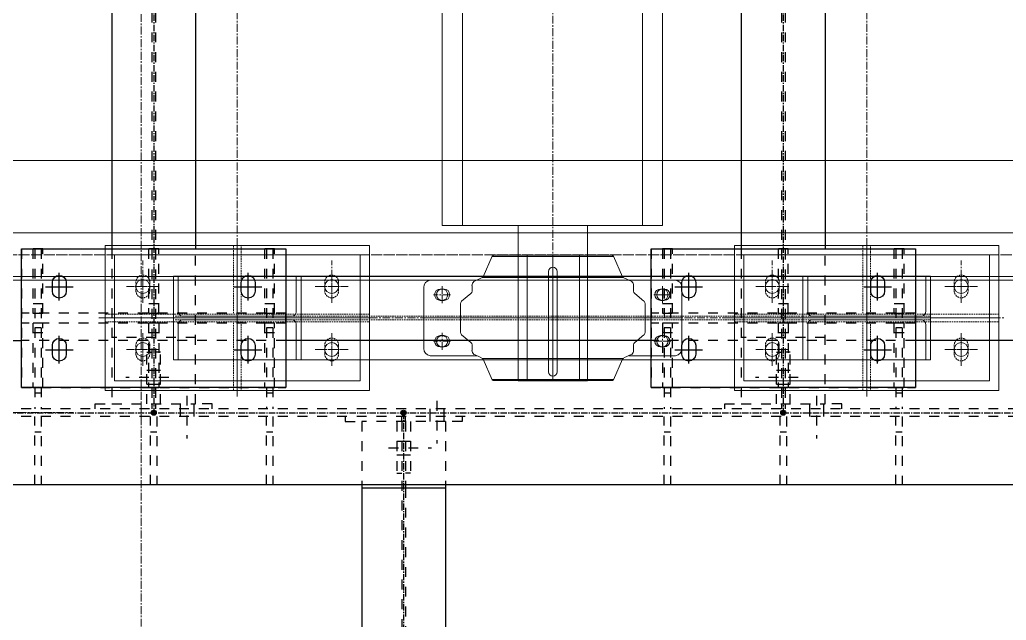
# Model space of a CAD drawing. Header units: inches. Extents: x 209270 to 234360, y -180214 to -150194.
# Drawn here: x 222869 to 224436, y -163394 to -162440 of the extents above; entities that cross this region are included whole.
import ezdxf

# ---------------------------------------------------------------- set-up
doc = ezdxf.new("R2010")
doc.units = ezdxf.units.IN
doc.header["$LTSCALE"] = 10
doc.header["$MEASUREMENT"] = 0
for name, pattern in [('CENTER', [2, 1.25, -0.25, 0.25, -0.25]), ('DXK_LINE_DOT2', [3.9198, 1.9599, -1.9599]), ('HIDDEN', [0.375, 0.25, -0.125])]:
    doc.linetypes.add(name, pattern=pattern)
doc.layers.get('0').update_dxf_attribs({"color": 1})
for name, color, linetype in [('_BLUE_0', 5, 'Continuous'), ('_BLUE_1', 5, 'Continuous'), ('_BLUE_2', 5, 'Continuous'), ('_BLUE_4', 5, 'Continuous')]:
    doc.layers.add(name, color=color, linetype=linetype)
for name, color, linetype, lineweight in [('adani logo', 1, 'Continuous', 15), ('All Bought', 1, 'Continuous', 9), ('Belt', 1, 'Continuous', 9), ('CEN', 1, 'CENTER', 9), ('DIM', 1, 'Continuous', 13), ('HIDDDEN', 1, 'HIDDEN', 9), ('HIDDEN', 1, 'HIDDEN', 9), ('MAIN OBJECT', 1, 'Continuous', 18), ('OBJECT', 1, 'Continuous', 18), ('STR25', 1, 'Continuous', 5), ('STRUC-25HD', 1, 'HIDDEN', 5)]:
    doc.layers.add(name, color=color, linetype=linetype, lineweight=lineweight)

# ---------------------------------------------------------------- blocks, each defined once
blk = doc.blocks.new('A$Ca7c4800b')
at = {"layer": 'CEN'}
for p, q in [((0, 156.4), (0, -156.4)), ((-255, 23.9, 5434512.1), (-255, 76.1, 5434512.1)), ((-75, 23.9, 5434512.1), (-75, 76.1, 5434512.1)), ((75, 23.9, 5434512.1), (75, 76.1, 5434512.1)), ((255, 23.9, 5434512.1), (255, 76.1, 5434512.1)), ((-282.4, 50, 5434512.1), (-228.8, 50, 5434512.1)), ((-49, 50, 5434512.1), (-101.2, 50, 5434512.1)), ((49, 50, 5434512.1), (101.2, 50, 5434512.1)), ((229, 50, 5434512.1), (281.2, 50, 5434512.1)), ((-360, 0), (360, 0)), ((-255, -23.9, 5434512.1), (-255, -76.1, 5434512.1)), ((-75, -23.9, 5434512.1), (-75, -76.1, 5434512.1)), ((75, -23.9, 5434512.1), (75, -76.1, 5434512.1)), ((255, -23.9, 5434512.1), (255, -76.1, 5434512.1)), ((-228.8, -50, 5434512.1), (-282.4, -50, 5434512.1)), ((-101.2, -50, 5434512.1), (-49, -50, 5434512.1)), ((101.2, -50, 5434512.1), (49, -50, 5434512.1)), ((281.2, -50, 5434512.1), (229, -50, 5434512.1))]:
    blk.add_line(p, q, dxfattribs=at)
at = {"layer": 'HIDDEN', "ltscale": 0.2}
for points in [[(-243.9, 57, 1), (-265.9, 57), (-265.9, 43, 1), (-243.9, 43)], [(-86.1, 57, -1), (-64.1, 57), (-64.1, 43, -1), (-86.1, 43)], [(86.1, 57, 1), (64.1, 57), (64.1, 43, 1), (86.1, 43)], [(266.1, 57, 1), (244.1, 57), (244.1, 43, 1), (266.1, 43)], [(-243.9, -57, -1), (-265.9, -57), (-265.9, -43, -1), (-243.9, -43)], [(-86.1, -57, 1), (-64.1, -57), (-64.1, -43, 1), (-86.1, -43)], [(86.1, -57, -1), (64.1, -57), (64.1, -43, -1), (86.1, -43)], [(266.1, -57, -1), (244.1, -57), (244.1, -43, -1), (266.1, -43)]]:
    blk.add_lwpolyline(points, format="xyb", close=True, dxfattribs=at)
at = {"layer": 'STR25', "ltscale": 0.2}
blk.add_lwpolyline([(-315, 110), (315, 110), (315, -110), (-315, -110)], close=True, dxfattribs=at)
at = {"layer": 'STRUC-25HD'}
for points in [[(-164, 110), (-176, 110), (-176, 6), (-164, 6)], [(-6, 110), (6, 110), (6, 6), (-6, 6)], [(164, 110), (176, 110), (176, 6), (164, 6)], [(315, 6), (315, -6), (-315, -6), (-315, 6)], [(-164, -110), (-176, -110), (-176, -6), (-164, -6)], [(-6, -110), (6, -110), (6, -6), (-6, -6)], [(164, -110), (176, -110), (176, -6), (164, -6)]]:
    blk.add_lwpolyline(points, close=True, dxfattribs=at)
blk = doc.blocks.new('A$Ccd523e08')
at = {"layer": 'CEN'}
blk.add_line((-55.5, -1500, 4.7), (-2941.9, -1500, 4.7), dxfattribs=at)
at = {"layer": 'DIM', "xscale": -1}
blk.add_blockref('A$Ca7c4800b', (-2502.7, -1500, 4.7), dxfattribs=at)
blk = doc.blocks.new('A$C1f4f58bd')
at = {"layer": 'CEN'}
blk.add_lwpolyline([(1100, 2200), (5000, 2200), (5000, -2700), (1100, -2700)], close=True, dxfattribs=at)
blk = doc.blocks.new('A$C439c46b0')
at = {"layer": 'CEN'}
for p, q in [((0, 124.8), (0, -124.8)), ((-150, 30), (-150, 70)), ((150, 70), (150, 30)), ((-176.1, 50), (-123.9, 50)), ((123.9, 50), (176.1, 50)), ((-219.8, 0), (219.8, 0)), ((-150, -70), (-150, -30)), ((150, -30), (150, -70)), ((-123.9, -50), (-176.1, -50)), ((176.1, -50), (123.9, -50))]:
    blk.add_line(p, q, dxfattribs=at)
at = {"layer": 'MAIN OBJECT', "elevation": -528}
blk.add_lwpolyline([(-195, 100), (195, 100), (195, -100), (-195, -100)], close=True, dxfattribs=at)
at = {"layer": 'MAIN OBJECT'}
for centre in [(-150, 50, -1074.4), (150, 50, -1074.4), (-150, -50, -1074.4), (150, -50, -1074.4)]:
    blk.add_circle(centre, 11, dxfattribs=at)
blk = doc.blocks.new('A$C4ed3ba51')
at = {"layer": 'CEN'}
for p, q in [((0, 115), (0, -115)), ((-150, 23.9), (-150, 91.1)), ((150, 23.9), (150, 91.1)), ((-130, 50), (-170, 50)), ((130, 50), (170, 50)), ((-210, 0), (210, 0)), ((-150, -23.9), (-150, -76.1)), ((150, -23.9), (150, -76.1)), ((-130, -50), (-170, -50)), ((130, -50), (170, -50))]:
    blk.add_line(p, q, dxfattribs=at)
at = {"layer": 'HIDDDEN'}
for points in [[(6, 6), (6, 115), (-6, 115), (-6, 6)], [(6, -6), (6, -115), (-6, -115), (-6, -6)]]:
    blk.add_lwpolyline(points, dxfattribs=at)
blk.add_lwpolyline([(-210, -6), (210, -6), (210, 6), (-210, 6)], close=True, dxfattribs=at)
at = {"layer": 'HIDDEN', "elevation": -528}
for points in [[(-139, 57, 1), (-161, 57), (-161, 43, 1), (-139, 43)], [(139, 57, -1), (161, 57), (161, 43, -1), (139, 43)], [(-139, -57, -1), (-161, -57), (-161, -43, -1), (-139, -43)], [(139, -57, 1), (161, -57), (161, -43, 1), (139, -43)]]:
    blk.add_lwpolyline(points, format="xyb", close=True, dxfattribs=at)
at = {"layer": 'MAIN OBJECT'}
blk.add_lwpolyline([(-101.5, 66.5), (-93.7, 66.5), (-93.7, 10.4, 0.414214), (-86.1, 2.8), (86.1, 2.8, 0.414214), (93.7, 10.4), (93.7, 66.5), (101.5, 66.5), (101.5, -66.5), (93.7, -66.5), (93.7, -66.5), (93.7, -10.4, 0.414214), (86.1, -2.8), (-86.1, -2.8, 0.414214), (-93.7, -10.4), (-93.7, -66.5), (-93.7, -66.5), (-101.5, -66.5)], format="xyb", close=True, dxfattribs=at)
at = {"layer": 'STR25', "elevation": -528}
blk.add_lwpolyline([(-210, 115), (210, 115), (210, -115), (-210, -115)], close=True, dxfattribs=at)
at = {"layer": 'adani logo'}
blk.add_blockref('A$C439c46b0', (0, 0), dxfattribs=at)
blk = doc.blocks.new('A$Cee1ce5ad')
at = {"layer": 'All Bought'}
for p, q in [((-110.6, 65.2), (-96.5, 98)), ((-96.6, 97.8), (96.6, 97.8)), ((-92.9, 99.5), (92.9, 99.5)), ((110.6, 65.2), (96.5, 98)), ((-6.9, 85.4), (-6.9, -73.9)), ((6.9, 85.4), (6.9, -73.9)), ((-125.4, 57.7), (-113, 63.5)), ((-111.9, 64.2), (111.9, 64.2)), ((125.4, 57.7), (113, 63.5)), ((-205, 48.3), (-205, -48.3)), ((-195, 60), (-120.6, 60)), ((-128.3, 51.5), (-128.3, 42.7)), ((120.6, 60), (195, 60)), ((128.3, 51.5), (128.3, 42.7)), ((205, 48.3), (205, -48.3)), ((-144.9, 26.5), (-130.1, 38.9)), ((144.9, 26.5), (130.1, 38.9)), ((-146.7, 22.7), (-146.7, -22.7)), ((146.7, 22.7), (146.7, -22.7)), ((-144.9, -26.5), (-130.1, -38.9)), ((144.9, -26.5), (130.1, -38.9)), ((-128.3, -51.5), (-128.3, -42.7)), ((128.3, -51.5), (128.3, -42.7)), ((-195, -60), (-120.6, -60)), ((-125.4, -57.7), (-113, -63.5)), ((125.4, -57.7), (113, -63.5)), ((120.6, -60), (195, -60)), ((-111.9, -64.2), (111.9, -64.2)), ((-110.6, -65.2), (-96.5, -98)), ((110.6, -65.2), (96.5, -98)), ((-96.6, -97.8), (96.6, -97.8)), ((-92.9, -99.5), (92.9, -99.5))]:
    blk.add_line(p, q, dxfattribs=at)
at = {"layer": 'All Bought', "ltscale": 50}
for p, q in [((-42.5, 99.5), (-42.5, -99.5)), ((40.8, 99.5), (40.8, -99.5))]:
    blk.add_line(p, q, dxfattribs=at)
at = {"layer": 'All Bought'}
for points in [[(-171.2, 28, 1), (-171.2, 46), (-177.2, 46, 1), (-177.2, 28)], [(178.8, 28, 1), (178.8, 46), (172.8, 46, 1), (172.8, 28)], [(-171.2, -46, 1), (-171.2, -28), (-177.2, -28, 1), (-177.2, -46)], [(178.8, -46, 1), (178.8, -28), (172.8, -28, 1), (172.8, -46)]]:
    blk.add_lwpolyline(points, format="xyb", close=True, dxfattribs=at)
for centre, radius, start, end in [((-92.9, 94.5), 5, 90, 135), ((92.9, 94.5), 5, 45, 90), ((0, 85.4), 6.9, 0, 180), ((-116.5, 71.1), 8.33, 295, 315), ((116.5, 71.1), 8.33, 225, 245), ((-193.5, 48.6), 11.5, 97.6625, 181.1349), ((-120.5, 51.7), 7.85, 129.2243, 180.8268), ((120.5, 51.7), 7.85, 359.1732, 50.7757), ((193.5, 48.6), 11.5, 358.8651, 82.3375), ((-133.3, 42.7), 5, 310, 0), ((133.3, 42.7), 5, 180, 230), ((-141.7, 22.7), 5, 130, 180), ((141.7, 22.7), 5, 0, 50), ((-141.7, -22.7), 5, 180, 230), ((141.7, -22.7), 5, 310, 0), ((-133.3, -42.7), 5, 0, 50), ((133.3, -42.7), 5, 130, 180), ((-193.5, -48.6), 11.5, 178.8651, 262.3375), ((-120.5, -51.7), 7.85, 179.1732, 230.7757), ((120.5, -51.7), 7.85, 309.2243, 0.8268), ((193.5, -48.6), 11.5, 277.6625, 1.1349), ((-116.5, -71.1), 8.33, 45, 65), ((0, -73.9), 6.9, 180, 0), ((116.5, -71.1), 8.33, 115, 135), ((-92.9, -94.5), 5, 225, 270), ((92.9, -94.5), 5, 270, 315)]:
    blk.add_arc(centre, radius, start, end, dxfattribs=at)
at = {"layer": 'CEN'}
for p, q in [((0, 99.5), (0, -99.5)), ((-174.2, 50.5), (-174.2, 23.5)), ((175.8, 50.5), (175.8, 23.5)), ((-160.7, 37), (-187.7, 37)), ((162.3, 37), (189.3, 37)), ((-205, 0), (205, 0)), ((-174.2, -50.5), (-174.2, -23.5)), ((175.8, -50.5), (175.8, -23.5)), ((-160.7, -37), (-187.7, -37)), ((162.3, -37), (189.3, -37))]:
    blk.add_line(p, q, dxfattribs=at)
blk = doc.blocks.new('RTR')
at = {"layer": 'All Bought'}
for p, q in [((-83582.6, -1561763), (-83582.6, -1564163)), ((-83550.6, -1561763), (-83550.6, -1564163)), ((-83264.6, -1561763), (-83264.6, -1564163)), ((-83232.6, -1564163), (-83232.6, -1561763)), ((-83582.6, -1564163), (-83232.6, -1564163)), ((-83462, -1564406.5, 702228385.8), (-83462, -1564163)), ((-83352, -1564406.4, 702228385.8), (-83352, -1564162.9)), ((-83462, -1564410, 7412901051.7), (-83352, -1564410, 7412901051.7))]:
    blk.add_line(p, q, dxfattribs=at)
at = {"layer": 'CEN'}
for p, q in [((-83407, -1561510.1), (-83407, -1564406.4)), ((-83908.2, -1564415.8), (-83908.2, -1561663.2)), ((-82908.2, -1564415.8), (-82908.2, -1561663.2)), ((-83582.8, -1564286.5, 3956186986.7), (-83582.8, -1564259.5, 3956186986.7)), ((-83232.8, -1564286.5, 3956186986.7), (-83232.8, -1564259.5, 3956186986.7)), ((-83569.3, -1564273, 3956186986.7), (-83596.3, -1564273, 3956186986.7)), ((-83219.3, -1564273, 3956186986.7), (-83246.3, -1564273, 3956186986.7)), ((-82885.2, -1564310, 4202462826.4), (-84008.2, -1564310, 10666859653.8)), ((-83462, -1564310, 7412901051.7), (-83352, -1564310, 7412901051.7)), ((-83582.8, -1564360.5, 3956186986.7), (-83582.8, -1564333.5, 3956186986.7)), ((-83232.8, -1564360.5, 3956186986.7), (-83232.8, -1564333.5, 3956186986.7)), ((-83569.3, -1564347, 3956186986.7), (-83596.3, -1564347, 3956186986.7)), ((-83219.3, -1564347, 3956186986.7), (-83246.3, -1564347, 3956186986.7))]:
    blk.add_line(p, q, dxfattribs=at)
at = {"layer": 'HIDDDEN'}
for p, q in [((-82808.2, -1564307, 10666859653.8), (-84008.2, -1564307, 10666859653.8)), ((-82808.2, -1564313, 10666859653.8), (-84008.2, -1564313, 10666859653.8))]:
    blk.add_line(p, q, dxfattribs=at)
at = {"layer": 'MAIN OBJECT'}
for centre in [(-83582.8, -1564273, 3956186986.7), (-83232.8, -1564273, 3956186986.7), (-83582.8, -1564347, 3956186986.7), (-83232.8, -1564347, 3956186986.7)]:
    blk.add_circle(centre, 9, dxfattribs=at)
at = {"layer": 'OBJECT'}
for p, q in [((-82808.2, -1564243.5, 10666859653.8), (-84008.2, -1564243.5, 10666859653.8)), ((-82808.2, -1564376.5, 10666859653.8), (-84008.2, -1564376.5, 10666859653.8))]:
    blk.add_line(p, q, dxfattribs=at)
at = {"rotation": 359.9999103000868}
for p in [(-83908.2, -1564310, 8882565593.7), (-82908.3, -1564310, 5544007056.1)]:
    blk.add_blockref('A$C4ed3ba51', p, dxfattribs=at)
at = {"layer": 'MAIN OBJECT', "rotation": 179.9999551500434}
blk.add_blockref('A$Cee1ce5ad', (-83407, -1564310, 7412901051.7), dxfattribs=at)
blk = doc.blocks.new('MECH_DRAWING')
at = {"layer": 'Belt'}
blk.add_line((232519.4, -162663.7, 0), (219599.9, -162663.7, 0), dxfattribs=at)
at = {"layer": 'CEN'}
for p, q in [((220972.4, -162813.7), (228896, -162813.7)), ((232519.7, -162813.7), (221148.1, -162813.7))]:
    blk.add_line(p, q, dxfattribs=at)
at = {"layer": 'HIDDEN'}
for p, q in [((220972.4, -162847.6, 8793052905.5), (228896, -162847.6, 8793052905.5)), ((232519.8, -162847.6, 7050750846.7), (221148.1, -162847.6, 7050750846.7))]:
    blk.add_line(p, q, dxfattribs=at)
at = {"layer": 'MAIN OBJECT'}
for p, q in [((220972.4, -162778.7), (228896, -162778.7)), ((232519.6, -162778.7), (221148.1, -162778.7)), ((220972.4, -162853.7), (228896, -162853.7)), ((232519.8, -162853.7), (221148.1, -162853.7))]:
    blk.add_line(p, q, dxfattribs=at)
at = {"layer": 'DIM'}
blk.add_blockref('A$C1f4f58bd', (221961.9, -161563.7, -450449365.8), dxfattribs=at)
at = {"layer": 'DIM', "xscale": -1}
blk.add_blockref('A$Ccd523e08', (220011.9, -161563.7, 0.8), dxfattribs=at)
at = {"layer": 'MAIN OBJECT'}
blk.add_blockref('RTR', (307122.9, 1401396.3, -8882565064.9), dxfattribs=at)
blk = doc.blocks.new('Part-116860372-116563 - 114867')
at = {"layer": '_BLUE_1', "linetype": 'DXK_LINE_DOT2'}
for p, q in [((17591.8, 15518.4), (17066.8, 15518.3)), ((17066.8, 15498.3), (17066.8, 15518.3)), ((17591.8, 15498.4), (17591.8, 15518.4)), ((17591.8, 15498.4), (17066.8, 15498.3))]:
    blk.add_line(p, q, dxfattribs=at)
blk = doc.blocks.new('Part-116860372-116571 - 114867')
at = {"layer": '_BLUE_1', "linetype": 'DXK_LINE_DOT2'}
for p, q in [((17569.3, 15498.4), (17549.3, 15498.4)), ((17549.3, 15498.4), (17549.3, 15370.8)), ((17569.3, 15370.8), (17569.3, 15498.4)), ((17569.3, 15479.6), (17549.3, 15479.6)), ((17549.3, 15370.8), (17569.3, 15370.8))]:
    blk.add_line(p, q, dxfattribs=at)
blk = doc.blocks.new('Part-116860372-116603 - 114867')
at = {"layer": '_BLUE_1', "linetype": 'DXK_LINE_DOT2'}
for p, q in [((17553.1, 15645.9), (17553.1, 15328.3)), ((17553.1, 15645.9), (17565.6, 15645.9)), ((17553.1, 15645.8), (17565.6, 15645.8)), ((17565.6, 15645.9), (17565.6, 15328.3)), ((17565.6, 15489), (17553.1, 15489)), ((17565.6, 15359.5), (17553.1, 15359.5))]:
    blk.add_line(p, q, dxfattribs=at)
blk = doc.blocks.new('Part-116860372-114981 - 114867')
at = {"layer": '_BLUE_1', "linetype": 'DXK_LINE_DOT2'}
for p, q in [((17591.8, 15464), (17066.8, 15464)), ((18841.8, 15464), (18316.8, 15464)), ((20025.6, 15328.3), (9338.1, 15328.3)), ((20025.6, 15313.4), (9338.1, 15313.4)), ((20184.3, 15177.7), (14135.7, 15177.7))]:
    blk.add_line(p, q, dxfattribs=at)
at = {"layer": '_BLUE_2', "linetype": 'Continuous'}
for p, q in [((9338.1, 15464), (17066.8, 15464)), ((18316.8, 15464), (17591.8, 15464)), ((20025.6, 15464), (18841.8, 15464)), ((20044.3, 15177.7), (9338.1, 15177.7))]:
    blk.add_line(p, q, dxfattribs=at)
at = {"layer": '_BLUE_4', "linetype": 'CENTER'}
blk.add_line((9338.1, 15320.8), (20200.6, 15320.8), dxfattribs=at)
blk = doc.blocks.new('Bolt-116860372-115288 - 114867')
at = {"layer": '_BLUE_1', "linetype": 'DXK_LINE_DOT2'}
for p, q in [((17891.6, 15344.5), (17891.6, 15259.5)), ((17877.9, 15328.3), (17877.9, 15313.4)), ((17905.4, 15328.3), (17905.4, 15313.4)), ((17877.9, 15313.4), (17877.9, 15303.4)), ((17905.4, 15313.4), (17905.4, 15303.4))]:
    blk.add_line(p, q, dxfattribs=at)
blk = doc.blocks.new('Part-116860372-114988 - 114867')
at = {"layer": '_BLUE_4', "linetype": 'Continuous'}
blk.add_hatch(color=256, dxfattribs=at).paths.add_polyline_path([(17329.3, 15315.8, -1), (17329.3, 15325.8, -1)])
at = {"layer": '_BLUE_1', "linetype": 'DXK_LINE_DOT2'}
for p, q in [((17325.8, 19054.6), (17325.8, 15338.3)), ((17332.9, 19054.6), (17332.9, 15338.3)), ((17246.1, 15645.8), (17246.1, 15338.3)), ((17412.6, 15338.3), (17412.6, 15645.8)), ((17412.6, 15470.2), (17246.1, 15470.2)), ((17246.1, 15338.3), (17412.6, 15338.3))]:
    blk.add_line(p, q, dxfattribs=at)
at = {"layer": '_BLUE_2', "linetype": 'Continuous'}
for p, q in [((17246.1, 18745.8), (17246.1, 15645.8)), ((17412.6, 18745.8), (17412.6, 15645.8))]:
    blk.add_line(p, q, dxfattribs=at)
at = {"layer": '_BLUE_4', "linetype": 'CENTER'}
blk.add_line((17329.3, 19070.8), (17329.3, 15320.8), dxfattribs=at)
at = {"layer": '_BLUE_4', "linetype": 'Continuous'}
blk.add_circle((17329.3, 15320.8), 5, dxfattribs=at)
blk = doc.blocks.new('Part-116860372-114989 - 114867')
at = {"layer": '_BLUE_4', "linetype": 'Continuous'}
blk.add_hatch(color=256, dxfattribs=at).paths.add_polyline_path([(18579.3, 15315.8, -1), (18579.3, 15325.8, -1)])
at = {"layer": '_BLUE_1', "linetype": 'DXK_LINE_DOT2'}
for p, q in [((18575.8, 19054.6), (18575.8, 15338.3)), ((18582.9, 19054.6), (18582.9, 15338.3)), ((18496.1, 15645.8), (18496.1, 15338.3)), ((18662.6, 15338.3), (18662.6, 15645.8)), ((18662.6, 15470.2), (18496.1, 15470.2)), ((18496.1, 15338.3), (18662.6, 15338.3))]:
    blk.add_line(p, q, dxfattribs=at)
at = {"layer": '_BLUE_2', "linetype": 'Continuous'}
for p, q in [((18496.1, 18745.8), (18496.1, 15645.8)), ((18662.6, 18745.8), (18662.6, 15645.8))]:
    blk.add_line(p, q, dxfattribs=at)
at = {"layer": '_BLUE_4', "linetype": 'CENTER'}
blk.add_line((18579.3, 19070.8), (18579.3, 15320.8), dxfattribs=at)
at = {"layer": '_BLUE_4', "linetype": 'Continuous'}
blk.add_circle((18579.3, 15320.8), 5, dxfattribs=at)
blk = doc.blocks.new('Part-116860372-114996 - 114867')
at = {"layer": '_BLUE_4', "linetype": 'Continuous'}
blk.add_hatch(color=256, dxfattribs=at).paths.add_polyline_path([(17825.6, 15315.8, -1), (17825.6, 15325.8, -1)])
at = {"layer": '_BLUE_1', "linetype": 'DXK_LINE_DOT2'}
for p, q in [((17742.3, 15303.4), (17742.3, 15177.7)), ((17908.8, 15303.4), (17742.3, 15303.4)), ((17822, 15303.4), (17822, 13817.3)), ((17829.1, 15303.4), (17829.1, 15177.7)), ((17908.8, 15303.4), (17908.8, 15177.7)), ((17829.1, 15171.5), (17829.1, 12695.8))]:
    blk.add_line(p, q, dxfattribs=at)
at = {"layer": '_BLUE_2', "linetype": 'Continuous'}
for p, q in [((17742.3, 15177.7), (17742.3, 12689.6)), ((17908.8, 15171.5), (17742.3, 15171.5)), ((17822, 15177.7), (17822, 15171.5)), ((17829.1, 15177.7), (17829.1, 15171.5)), ((17908.8, 15177.7), (17908.8, 12689.6))]:
    blk.add_line(p, q, dxfattribs=at)
at = {"layer": '_BLUE_4', "linetype": 'CENTER'}
blk.add_line((17825.6, 15320.8), (17825.6, 12570.8), dxfattribs=at)
at = {"layer": '_BLUE_4', "linetype": 'Continuous'}
blk.add_circle((17825.6, 15320.8), 5, dxfattribs=at)
blk = doc.blocks.new('Bolt-116860372-115442 - 114867')
at = {"layer": '_BLUE_1', "linetype": 'DXK_LINE_DOT2'}
for p, q in [((18645.4, 15354.5), (18645.4, 15269.5)), ((18631.6, 15338.3), (18631.6, 15328.3)), ((18631.6, 15328.3), (18631.6, 15313.4)), ((18659.1, 15338.3), (18659.1, 15328.3)), ((18659.1, 15328.3), (18659.1, 15313.4))]:
    blk.add_line(p, q, dxfattribs=at)
blk = doc.blocks.new('Part-116860372-115207 - 114867')
at = {"layer": '_BLUE_1', "linetype": 'DXK_LINE_DOT2'}
for p, q in [((17709.5, 15313.4), (17709.5, 15303.4)), ((17709.5, 15303.4), (17742.3, 15303.4)), ((17812, 15303.4), (17812, 15200.9)), ((17822, 15303.4), (17822, 15313.4)), ((17812, 15200.9), (17822, 15200.9))]:
    blk.add_line(p, q, dxfattribs=at)
blk = doc.blocks.new('Part-116860372-115273 - 114867')
at = {"layer": '_BLUE_1', "linetype": 'DXK_LINE_DOT2'}
for p, q in [((18592.9, 15440.8), (18582.9, 15440.8)), ((18592.9, 15338.3), (18592.9, 15440.8)), ((18582.9, 15338.3), (18582.9, 15328.3)), ((18695.4, 15338.3), (18662.6, 15338.3)), ((18695.4, 15328.3), (18695.4, 15338.3))]:
    blk.add_line(p, q, dxfattribs=at)
blk = doc.blocks.new('Part-116860372-115206 - 114867')
at = {"layer": '_BLUE_1', "linetype": 'DXK_LINE_DOT2'}
for p, q in [((17829.1, 15303.4), (17829.1, 15313.4)), ((17839.1, 15303.4), (17839.1, 15200.9)), ((17941.6, 15303.4), (17908.8, 15303.4)), ((17941.6, 15313.4), (17941.6, 15303.4)), ((17839.1, 15200.9), (17829.1, 15200.9))]:
    blk.add_line(p, q, dxfattribs=at)
blk = doc.blocks.new('Bolt-116860372-115208 - 114867')
at = {"layer": '_BLUE_1', "linetype": 'DXK_LINE_DOT2'}
for p, q in [((17812, 15264.6), (17822, 15264.6)), ((17822, 15264.6), (17829.1, 15264.6)), ((17829.1, 15264.6), (17839.1, 15264.6)), ((17795.8, 15250.9), (17880.8, 15250.9)), ((17812, 15237.1), (17822, 15237.1)), ((17822, 15237.1), (17829.1, 15237.1)), ((17829.1, 15237.1), (17839.1, 15237.1))]:
    blk.add_line(p, q, dxfattribs=at)
blk = doc.blocks.new('Part-116860372-116567 - 114867')
at = {"layer": '_BLUE_1', "linetype": 'DXK_LINE_DOT2'}
for p, q in [((17109.3, 15498.3), (17089.3, 15498.3)), ((17089.3, 15498.3), (17089.3, 15370.8)), ((17109.3, 15370.8), (17109.3, 15498.3)), ((17109.3, 15479.6), (17089.3, 15479.6)), ((17089.3, 15370.8), (17109.3, 15370.8))]:
    blk.add_line(p, q, dxfattribs=at)
blk = doc.blocks.new('Part-116860372-116575 - 114867')
at = {"layer": '_BLUE_1', "linetype": 'DXK_LINE_DOT2'}
for p, q in [((18339.3, 15645.8), (18339.3, 15518.4)), ((18359.3, 15645.8), (18339.3, 15645.8)), ((18359.3, 15518.4), (18359.3, 15645.8)), ((18359.3, 15537.1), (18339.3, 15537.1)), ((18339.3, 15518.4), (18359.3, 15518.4))]:
    blk.add_line(p, q, dxfattribs=at)
blk = doc.blocks.new('Part-116860372-116569 - 114867')
at = {"layer": '_BLUE_1', "linetype": 'DXK_LINE_DOT2'}
for p, q in [((17339.3, 15498.3), (17319.3, 15498.3)), ((17319.3, 15498.3), (17319.3, 15370.8)), ((17339.3, 15498.3), (17339.3, 15370.8)), ((17339.3, 15479.6), (17319.3, 15479.6))]:
    blk.add_line(p, q, dxfattribs=at)
at = {"layer": '_BLUE_2', "linetype": 'Continuous'}
for p, q in [((17319.3, 15370.8), (17319.3, 15370.8)), ((17319.3, 15370.8), (17339.3, 15370.8)), ((17339.3, 15370.8), (17339.3, 15370.8))]:
    blk.add_line(p, q, dxfattribs=at)
blk = doc.blocks.new('Part-116860372-115268 - 114867')
at = {"layer": '_BLUE_1', "linetype": 'DXK_LINE_DOT2'}
for p, q in [((17315.8, 15338.3), (17315.8, 15440.8)), ((17315.8, 15440.8), (17325.8, 15440.8)), ((17213.3, 15328.3), (17213.3, 15338.3)), ((17213.3, 15338.3), (17246.1, 15338.3)), ((17325.8, 15338.3), (17325.8, 15328.3))]:
    blk.add_line(p, q, dxfattribs=at)
blk = doc.blocks.new('Part-116860372-115269 - 114867')
at = {"layer": '_BLUE_1', "linetype": 'DXK_LINE_DOT2'}
for p, q in [((17342.9, 15440.8), (17332.9, 15440.8)), ((17342.9, 15338.3), (17342.9, 15440.8)), ((17332.9, 15338.3), (17332.9, 15328.3)), ((17445.4, 15338.3), (17412.6, 15338.3)), ((17445.4, 15328.3), (17445.4, 15338.3))]:
    blk.add_line(p, q, dxfattribs=at)
blk = doc.blocks.new('Bolt-116860372-115270 - 114867')
at = {"layer": '_BLUE_1', "linetype": 'DXK_LINE_DOT2'}
for p, q in [((17325.8, 15404.5), (17315.8, 15404.5)), ((17332.9, 15404.5), (17325.8, 15404.5)), ((17342.9, 15404.5), (17332.9, 15404.5)), ((17359.1, 15390.8), (17274.1, 15390.8)), ((17325.8, 15377), (17315.8, 15377)), ((17332.9, 15377), (17325.8, 15377)), ((17342.9, 15377), (17332.9, 15377))]:
    blk.add_line(p, q, dxfattribs=at)
blk = doc.blocks.new('Part-116860372-115272 - 114867')
at = {"layer": '_BLUE_1', "linetype": 'DXK_LINE_DOT2'}
for p, q in [((18565.8, 15338.3), (18565.8, 15440.8)), ((18565.8, 15440.8), (18575.8, 15440.8)), ((18463.3, 15328.3), (18463.3, 15338.3)), ((18463.3, 15338.3), (18496.1, 15338.3)), ((18575.8, 15338.3), (18575.8, 15328.3))]:
    blk.add_line(p, q, dxfattribs=at)
blk = doc.blocks.new('Bolt-116860372-115274 - 114867')
at = {"layer": '_BLUE_1', "linetype": 'DXK_LINE_DOT2'}
for p, q in [((18575.8, 15404.5), (18565.8, 15404.5)), ((18582.9, 15404.5), (18575.8, 15404.5)), ((18592.9, 15404.5), (18582.9, 15404.5)), ((18609.1, 15390.8), (18524.1, 15390.8)), ((18575.8, 15377), (18565.8, 15377)), ((18582.9, 15377), (18575.8, 15377)), ((18592.9, 15377), (18582.9, 15377))]:
    blk.add_line(p, q, dxfattribs=at)
blk = doc.blocks.new('Bolt-116860372-116582 - 114867')
at = {"layer": '_BLUE_2', "linetype": 'Continuous'}
for p, q in [((18386.6, 15592.3), (18391.8, 15593.3)), ((18391.8, 15543.3), (18391.8, 15598.3)), ((18391.8, 15593.3), (18391.8, 15593.3)), ((18391.8, 15593.3), (18397.1, 15592.3)), ((18761.6, 15592.2), (18766.8, 15593.3)), ((18766.8, 15543.3), (18766.8, 15598.3)), ((18766.8, 15593.3), (18766.8, 15593.3)), ((18766.8, 15593.3), (18772.1, 15592.2)), ((18378.1, 15579.6), (18379.1, 15584.8)), ((18378.1, 15562.1), (18378.1, 15579.6)), ((18379.1, 15584.8), (18382.1, 15589.3)), ((18382.1, 15589.3), (18386.6, 15592.3)), ((18397.1, 15592.3), (18401.6, 15589.3)), ((18401.6, 15589.3), (18404.5, 15584.8)), ((18404.5, 15584.8), (18405.6, 15579.6)), ((18405.6, 15579.6), (18405.6, 15562.1)), ((18753.1, 15579.5), (18754.1, 15584.8)), ((18753.1, 15562), (18753.1, 15579.5)), ((18754.1, 15584.8), (18757.1, 15589.3)), ((18757.1, 15589.3), (18761.6, 15592.2)), ((18772.1, 15592.2), (18776.6, 15589.3)), ((18776.6, 15589.3), (18779.5, 15584.8)), ((18779.5, 15584.8), (18780.6, 15579.5)), ((18780.6, 15579.5), (18780.6, 15562)), ((18364.3, 15570.8), (18419.3, 15570.8)), ((18379.1, 15556.8), (18378.1, 15562.1)), ((18382.1, 15552.4), (18379.1, 15556.8)), ((18404.5, 15556.8), (18401.6, 15552.3)), ((18405.6, 15562.1), (18404.5, 15556.8)), ((18739.3, 15570.8), (18794.3, 15570.8)), ((18754.1, 15556.8), (18753.1, 15562)), ((18757.1, 15552.3), (18754.1, 15556.8)), ((18779.5, 15556.8), (18776.6, 15552.3)), ((18780.6, 15562), (18779.5, 15556.8)), ((18386.6, 15549.4), (18382.1, 15552.4)), ((18391.8, 15548.3), (18386.6, 15549.4)), ((18397.1, 15549.4), (18391.8, 15548.3)), ((18391.8, 15548.3), (18391.8, 15548.3)), ((18401.6, 15552.3), (18397.1, 15549.4)), ((18761.6, 15549.3), (18757.1, 15552.3)), ((18766.8, 15548.3), (18761.6, 15549.3)), ((18772.1, 15549.3), (18766.8, 15548.3)), ((18766.8, 15548.3), (18766.8, 15548.3)), ((18776.6, 15552.3), (18772.1, 15549.3)), ((18378.1, 15454.6), (18379.1, 15459.8)), ((18379.1, 15459.8), (18382.1, 15464.3)), ((18382.1, 15464.3), (18386.6, 15467.3)), ((18386.6, 15467.3), (18391.8, 15468.3)), ((18391.8, 15418.3), (18391.8, 15473.3)), ((18391.8, 15468.3), (18391.8, 15468.3)), ((18391.8, 15468.3), (18397.1, 15467.3)), ((18397.1, 15467.3), (18401.5, 15464.3)), ((18401.5, 15464.3), (18404.5, 15459.8)), ((18404.5, 15459.8), (18405.6, 15454.6)), ((18753.1, 15454.5), (18754.1, 15459.8)), ((18754.1, 15459.8), (18757.1, 15464.3)), ((18757.1, 15464.3), (18761.6, 15467.2)), ((18761.6, 15467.2), (18766.8, 15468.3)), ((18766.8, 15418.3), (18766.8, 15473.3)), ((18766.8, 15468.3), (18766.8, 15468.3)), ((18766.8, 15468.3), (18772.1, 15467.2)), ((18772.1, 15467.2), (18776.5, 15464.3)), ((18776.5, 15464.3), (18779.5, 15459.8)), ((18779.5, 15459.8), (18780.6, 15454.5)), ((18364.3, 15445.8), (18419.3, 15445.8)), ((18378.1, 15437.1), (18378.1, 15454.6)), ((18379.1, 15431.8), (18378.1, 15437.1)), ((18405.6, 15437.1), (18404.5, 15431.8)), ((18405.6, 15454.6), (18405.6, 15437.1)), ((18739.3, 15445.8), (18794.3, 15445.8)), ((18753.1, 15437), (18753.1, 15454.5)), ((18754.1, 15431.8), (18753.1, 15437)), ((18780.6, 15437), (18779.5, 15431.8)), ((18780.6, 15454.5), (18780.6, 15437)), ((18382.1, 15427.4), (18379.1, 15431.8)), ((18386.6, 15424.4), (18382.1, 15427.4)), ((18391.8, 15423.3), (18386.6, 15424.4)), ((18397.1, 15424.4), (18391.8, 15423.3)), ((18391.8, 15423.3), (18391.8, 15423.3)), ((18401.5, 15427.3), (18397.1, 15424.4)), ((18404.5, 15431.8), (18401.5, 15427.3)), ((18757.1, 15427.3), (18754.1, 15431.8)), ((18761.6, 15424.3), (18757.1, 15427.3)), ((18766.8, 15423.3), (18761.6, 15424.3)), ((18772.1, 15424.3), (18766.8, 15423.3)), ((18766.8, 15423.3), (18766.8, 15423.3)), ((18776.5, 15427.3), (18772.1, 15424.3)), ((18779.5, 15431.8), (18776.5, 15427.3))]:
    blk.add_line(p, q, dxfattribs=at)
blk = doc.blocks.new('Part-116860372-116580 - 114867')
at = {"layer": '_BLUE_1', "linetype": 'DXK_LINE_DOT2'}
for p, q in [((18799.3, 15645.9), (18799.3, 15518.4)), ((18819.3, 15645.9), (18799.3, 15645.9)), ((18819.3, 15518.4), (18819.3, 15645.9)), ((18819.3, 15537.2), (18799.3, 15537.2)), ((18799.3, 15518.4), (18819.3, 15518.4))]:
    blk.add_line(p, q, dxfattribs=at)
blk = doc.blocks.new('Part-116860372-116566 - 114867')
at = {"layer": '_BLUE_1', "linetype": 'DXK_LINE_DOT2'}
for p, q in [((17066.8, 15645.8), (17591.8, 15645.9)), ((17066.8, 15645.8), (17066.8, 15370.8)), ((17591.8, 15645.9), (17591.8, 15370.9)), ((17066.8, 15370.8), (17591.8, 15370.9))]:
    blk.add_line(p, q, dxfattribs=at)
blk = doc.blocks.new('Part-116860372-116564 - 114867')
at = {"layer": '_BLUE_2', "linetype": 'Continuous'}
for p, q in [((17066.8, 15645.8), (17591.8, 15645.9)), ((17066.8, 15370.8), (17066.8, 15645.8)), ((17591.8, 15645.9), (17591.8, 15370.9)), ((17591.8, 15370.9), (17066.8, 15370.8))]:
    blk.add_line(p, q, dxfattribs=at)
blk = doc.blocks.new('Part-116860372-116574 - 114867')
at = {"layer": '_BLUE_2', "linetype": 'Continuous'}
for p, q in [((18316.8, 15645.8), (18841.8, 15645.9)), ((18316.8, 15370.8), (18316.8, 15645.8)), ((18841.8, 15645.9), (18841.8, 15370.9)), ((18841.8, 15370.9), (18316.8, 15370.8))]:
    blk.add_line(p, q, dxfattribs=at)
blk = doc.blocks.new('Part-116860372-116606 - 114867')
at = {"layer": '_BLUE_1', "linetype": 'DXK_LINE_DOT2'}
for p, q in [((17093.1, 15645.8), (17093.1, 15328.3)), ((17105.6, 15645.8), (17093.1, 15645.8)), ((17105.6, 15645.8), (17105.6, 15328.3)), ((17105.6, 15489), (17093.1, 15489)), ((17105.6, 15359.5), (17093.1, 15359.5))]:
    blk.add_line(p, q, dxfattribs=at)
blk = doc.blocks.new('Bolt-116860372-115441 - 114867')
at = {"layer": '_BLUE_1', "linetype": 'DXK_LINE_DOT2'}
for p, q in [((17395.4, 15354.5), (17395.4, 15269.5)), ((17381.6, 15338.3), (17381.6, 15328.3)), ((17381.6, 15328.3), (17381.6, 15313.4)), ((17409.1, 15338.3), (17409.1, 15328.3)), ((17409.1, 15328.3), (17409.1, 15313.4))]:
    blk.add_line(p, q, dxfattribs=at)
blk = doc.blocks.new('Part-116860372-116620 - 114867')
at = {"layer": '_BLUE_1', "linetype": 'DXK_LINE_DOT2'}
for p, q in [((18573.1, 15177.7), (18573.1, 15313.4)), ((18585.6, 15313.4), (18585.6, 15177.7)), ((18585.6, 15282.1), (18573.1, 15282.1))]:
    blk.add_line(p, q, dxfattribs=at)
blk = doc.blocks.new('Part-116860372-116568 - 114867')
at = {"layer": '_BLUE_1', "linetype": 'DXK_LINE_DOT2'}
for p, q in [((17319.3, 15645.8), (17319.3, 15518.4)), ((17339.3, 15645.8), (17319.3, 15645.8)), ((17339.3, 15518.4), (17339.3, 15645.8)), ((17339.3, 15537.1), (17319.3, 15537.1)), ((17319.3, 15518.4), (17339.3, 15518.4))]:
    blk.add_line(p, q, dxfattribs=at)
blk = doc.blocks.new('Bolt-116860372-116572 - 114867')
at = {"layer": '_BLUE_2', "linetype": 'Continuous'}
for p, q in [((17136.6, 15592.3), (17141.8, 15593.3)), ((17141.8, 15543.3), (17141.8, 15598.3)), ((17141.8, 15593.3), (17141.8, 15593.3)), ((17141.8, 15593.3), (17147.1, 15592.3)), ((17511.6, 15592.2), (17516.8, 15593.3)), ((17516.8, 15543.3), (17516.8, 15598.3)), ((17516.8, 15593.3), (17516.8, 15593.3)), ((17516.8, 15593.3), (17522.1, 15592.2)), ((17128.1, 15579.6), (17129.1, 15584.8)), ((17128.1, 15562.1), (17128.1, 15579.6)), ((17129.1, 15584.8), (17132.1, 15589.3)), ((17132.1, 15589.3), (17136.6, 15592.3)), ((17147.1, 15592.3), (17151.6, 15589.3)), ((17151.6, 15589.3), (17154.5, 15584.8)), ((17154.5, 15584.8), (17155.6, 15579.6)), ((17155.6, 15579.6), (17155.6, 15562.1)), ((17503.1, 15579.5), (17504.1, 15584.8)), ((17503.1, 15562), (17503.1, 15579.5)), ((17504.1, 15584.8), (17507.1, 15589.3)), ((17507.1, 15589.3), (17511.6, 15592.2)), ((17522.1, 15592.2), (17526.6, 15589.3)), ((17526.6, 15589.3), (17529.5, 15584.8)), ((17529.5, 15584.8), (17530.6, 15579.5)), ((17530.6, 15579.5), (17530.6, 15562)), ((17114.3, 15570.8), (17169.3, 15570.8)), ((17129.1, 15556.8), (17128.1, 15562.1)), ((17132.1, 15552.4), (17129.1, 15556.8)), ((17154.5, 15556.8), (17151.6, 15552.3)), ((17155.6, 15562.1), (17154.5, 15556.8)), ((17489.3, 15570.8), (17544.3, 15570.8)), ((17504.1, 15556.8), (17503.1, 15562)), ((17507.1, 15552.3), (17504.1, 15556.8)), ((17529.5, 15556.8), (17526.6, 15552.3)), ((17530.6, 15562), (17529.5, 15556.8)), ((17136.6, 15549.4), (17132.1, 15552.4)), ((17141.8, 15548.3), (17136.6, 15549.4)), ((17147.1, 15549.4), (17141.8, 15548.3)), ((17141.8, 15548.3), (17141.8, 15548.3)), ((17151.6, 15552.3), (17147.1, 15549.4)), ((17511.6, 15549.3), (17507.1, 15552.3)), ((17516.8, 15548.3), (17511.6, 15549.3)), ((17522.1, 15549.3), (17516.8, 15548.3)), ((17516.8, 15548.3), (17516.8, 15548.3)), ((17526.6, 15552.3), (17522.1, 15549.3)), ((17128.1, 15454.6), (17129.1, 15459.8)), ((17129.1, 15459.8), (17132.1, 15464.3)), ((17132.1, 15464.3), (17136.6, 15467.3)), ((17136.6, 15467.3), (17141.8, 15468.3)), ((17141.8, 15418.3), (17141.8, 15473.3)), ((17141.8, 15468.3), (17141.8, 15468.3)), ((17141.8, 15468.3), (17147.1, 15467.3)), ((17147.1, 15467.3), (17151.5, 15464.3)), ((17151.5, 15464.3), (17154.5, 15459.8)), ((17154.5, 15459.8), (17155.6, 15454.6)), ((17503.1, 15454.5), (17504.1, 15459.8)), ((17504.1, 15459.8), (17507.1, 15464.3)), ((17507.1, 15464.3), (17511.6, 15467.2)), ((17511.6, 15467.2), (17516.8, 15468.3)), ((17516.8, 15418.3), (17516.8, 15473.3)), ((17516.8, 15468.3), (17516.8, 15468.3)), ((17516.8, 15468.3), (17522.1, 15467.2)), ((17522.1, 15467.2), (17526.5, 15464.3)), ((17526.5, 15464.3), (17529.5, 15459.8)), ((17529.5, 15459.8), (17530.6, 15454.5)), ((17114.3, 15445.8), (17169.3, 15445.8)), ((17128.1, 15437.1), (17128.1, 15454.6)), ((17129.1, 15431.8), (17128.1, 15437.1)), ((17155.6, 15437.1), (17154.5, 15431.8)), ((17155.6, 15454.6), (17155.6, 15437.1)), ((17489.3, 15445.8), (17544.3, 15445.8)), ((17503.1, 15437), (17503.1, 15454.5)), ((17504.1, 15431.8), (17503.1, 15437)), ((17530.6, 15437), (17529.5, 15431.8)), ((17530.6, 15454.5), (17530.6, 15437)), ((17132.1, 15427.4), (17129.1, 15431.8)), ((17136.6, 15424.4), (17132.1, 15427.4)), ((17141.8, 15423.3), (17136.6, 15424.4)), ((17147.1, 15424.4), (17141.8, 15423.3)), ((17141.8, 15423.3), (17141.8, 15423.3)), ((17151.5, 15427.3), (17147.1, 15424.4)), ((17154.5, 15431.8), (17151.5, 15427.3)), ((17507.1, 15427.3), (17504.1, 15431.8)), ((17511.6, 15424.3), (17507.1, 15427.3)), ((17516.8, 15423.3), (17511.6, 15424.3)), ((17522.1, 15424.3), (17516.8, 15423.3)), ((17516.8, 15423.3), (17516.8, 15423.3)), ((17526.5, 15427.3), (17522.1, 15424.3)), ((17529.5, 15431.8), (17526.5, 15427.3))]:
    blk.add_line(p, q, dxfattribs=at)
blk = doc.blocks.new('Part-116860372-116577 - 114867')
at = {"layer": '_BLUE_1', "linetype": 'DXK_LINE_DOT2'}
for p, q in [((18359.3, 15498.3), (18339.3, 15498.3)), ((18339.3, 15498.3), (18339.3, 15370.8)), ((18359.3, 15370.8), (18359.3, 15498.3)), ((18359.3, 15479.6), (18339.3, 15479.6)), ((18339.3, 15370.8), (18359.3, 15370.8))]:
    blk.add_line(p, q, dxfattribs=at)
blk = doc.blocks.new('Part-116860372-116581 - 114867')
at = {"layer": '_BLUE_1', "linetype": 'DXK_LINE_DOT2'}
for p, q in [((18819.3, 15498.4), (18799.3, 15498.4)), ((18799.3, 15498.4), (18799.3, 15370.8)), ((18819.3, 15370.8), (18819.3, 15498.4)), ((18819.3, 15479.6), (18799.3, 15479.6)), ((18799.3, 15370.8), (18819.3, 15370.8))]:
    blk.add_line(p, q, dxfattribs=at)
blk = doc.blocks.new('Part-116860372-116565 - 114867')
at = {"layer": '_BLUE_1', "linetype": 'DXK_LINE_DOT2'}
for p, q in [((17089.3, 15645.8), (17089.3, 15518.4)), ((17109.3, 15645.8), (17089.3, 15645.8)), ((17109.3, 15518.4), (17109.3, 15645.8)), ((17109.3, 15537.1), (17089.3, 15537.1)), ((17089.3, 15518.4), (17109.3, 15518.4))]:
    blk.add_line(p, q, dxfattribs=at)
blk = doc.blocks.new('Part-116860372-116573 - 114867')
at = {"layer": '_BLUE_1', "linetype": 'DXK_LINE_DOT2'}
for p, q in [((18841.8, 15518.4), (18316.8, 15518.3)), ((18316.8, 15498.3), (18316.8, 15518.3)), ((18841.8, 15498.4), (18841.8, 15518.4)), ((18841.8, 15498.4), (18316.8, 15498.3))]:
    blk.add_line(p, q, dxfattribs=at)
blk = doc.blocks.new('Part-116860372-116605 - 114867')
at = {"layer": '_BLUE_1', "linetype": 'DXK_LINE_DOT2'}
for p, q in [((17323.1, 15177.7), (17323.1, 15313.4)), ((17335.6, 15313.4), (17335.6, 15177.7)), ((17335.6, 15282.1), (17323.1, 15282.1))]:
    blk.add_line(p, q, dxfattribs=at)
blk = doc.blocks.new('Part-116860372-116570 - 114867')
at = {"layer": '_BLUE_1', "linetype": 'DXK_LINE_DOT2'}
for p, q in [((17549.3, 15645.9), (17549.3, 15518.4)), ((17569.3, 15645.9), (17549.3, 15645.9)), ((17569.3, 15518.4), (17569.3, 15645.9)), ((17569.3, 15537.2), (17549.3, 15537.2)), ((17549.3, 15518.4), (17569.3, 15518.4))]:
    blk.add_line(p, q, dxfattribs=at)
blk = doc.blocks.new('Part-116860372-116576 - 114867')
at = {"layer": '_BLUE_1', "linetype": 'DXK_LINE_DOT2'}
for p, q in [((18316.8, 15645.8), (18841.8, 15645.9)), ((18316.8, 15645.8), (18316.8, 15370.8)), ((18841.8, 15645.9), (18841.8, 15370.9)), ((18316.8, 15370.8), (18841.8, 15370.9))]:
    blk.add_line(p, q, dxfattribs=at)
blk = doc.blocks.new('Part-116860372-116578 - 114867')
at = {"layer": '_BLUE_1', "linetype": 'DXK_LINE_DOT2'}
for p, q in [((18569.3, 15645.8), (18569.3, 15518.4)), ((18589.3, 15645.8), (18569.3, 15645.8)), ((18589.3, 15518.4), (18589.3, 15645.8)), ((18589.3, 15537.1), (18569.3, 15537.1)), ((18569.3, 15518.4), (18589.3, 15518.4))]:
    blk.add_line(p, q, dxfattribs=at)
blk = doc.blocks.new('Part-116860372-116579 - 114867')
at = {"layer": '_BLUE_1', "linetype": 'DXK_LINE_DOT2'}
for p, q in [((18589.3, 15498.3), (18569.3, 15498.3)), ((18569.3, 15498.3), (18569.3, 15370.8)), ((18589.3, 15498.3), (18589.3, 15370.8)), ((18589.3, 15479.6), (18569.3, 15479.6))]:
    blk.add_line(p, q, dxfattribs=at)
at = {"layer": '_BLUE_2', "linetype": 'Continuous'}
for p, q in [((18569.3, 15370.8), (18569.3, 15370.8)), ((18569.3, 15370.8), (18589.3, 15370.8)), ((18589.3, 15370.8), (18589.3, 15370.8))]:
    blk.add_line(p, q, dxfattribs=at)
blk = doc.blocks.new('Part-116860372-116604 - 114867')
at = {"layer": '_BLUE_1', "linetype": 'DXK_LINE_DOT2'}
for p, q in [((17553.1, 15177.7), (17553.1, 15313.4)), ((17565.6, 15313.4), (17565.6, 15177.7)), ((17565.6, 15282.1), (17553.1, 15282.1))]:
    blk.add_line(p, q, dxfattribs=at)
blk = doc.blocks.new('Part-116860372-116607 - 114867')
at = {"layer": '_BLUE_1', "linetype": 'DXK_LINE_DOT2'}
for p, q in [((17093.1, 15177.7), (17093.1, 15313.4)), ((17105.6, 15313.4), (17105.6, 15177.7)), ((17105.6, 15282.1), (17093.1, 15282.1))]:
    blk.add_line(p, q, dxfattribs=at)
blk = doc.blocks.new('Part-116860372-116618 - 114867')
at = {"layer": '_BLUE_1', "linetype": 'DXK_LINE_DOT2'}
for p, q in [((18803.1, 15645.9), (18803.1, 15328.3)), ((18803.1, 15645.9), (18815.6, 15645.9)), ((18803.1, 15645.8), (18815.6, 15645.8)), ((18815.6, 15645.9), (18815.6, 15328.3)), ((18815.6, 15489), (18803.1, 15489)), ((18815.6, 15359.5), (18803.1, 15359.5))]:
    blk.add_line(p, q, dxfattribs=at)
blk = doc.blocks.new('Part-116860372-116619 - 114867')
at = {"layer": '_BLUE_1', "linetype": 'DXK_LINE_DOT2'}
for p, q in [((18803.1, 15177.7), (18803.1, 15313.4)), ((18815.6, 15313.4), (18815.6, 15177.7)), ((18815.6, 15282.1), (18803.1, 15282.1))]:
    blk.add_line(p, q, dxfattribs=at)
blk = doc.blocks.new('Part-116860372-116621 - 114867')
at = {"layer": '_BLUE_1', "linetype": 'DXK_LINE_DOT2'}
for p, q in [((18343.1, 15645.8), (18343.1, 15328.3)), ((18355.6, 15645.8), (18343.1, 15645.8)), ((18355.6, 15645.8), (18355.6, 15328.3)), ((18355.6, 15489), (18343.1, 15489)), ((18355.6, 15359.5), (18343.1, 15359.5))]:
    blk.add_line(p, q, dxfattribs=at)
blk = doc.blocks.new('Part-116860372-116622 - 114867')
at = {"layer": '_BLUE_1', "linetype": 'DXK_LINE_DOT2'}
for p, q in [((18343.1, 15177.7), (18343.1, 15313.4)), ((18355.6, 15313.4), (18355.6, 15177.7)), ((18355.6, 15282.1), (18343.1, 15282.1))]:
    blk.add_line(p, q, dxfattribs=at)
blk = doc.blocks.new('STR_DRAWING')
at = {"layer": '_BLUE_0', "xscale": 0.8, "yscale": 0.8, "zscale": 0.8}
for name in ['Part-116860372-114988 - 114867', 'Part-116860372-114989 - 114867', 'Part-116860372-116566 - 114867', 'Part-116860372-116564 - 114867', 'Part-116860372-116565 - 114867', 'Part-116860372-116606 - 114867', 'Part-116860372-116568 - 114867', 'Part-116860372-116570 - 114867', 'Part-116860372-116603 - 114867', 'Part-116860372-116574 - 114867', 'Part-116860372-116576 - 114867', 'Part-116860372-116575 - 114867', 'Part-116860372-116621 - 114867', 'Part-116860372-116578 - 114867', 'Part-116860372-116580 - 114867', 'Part-116860372-116618 - 114867', 'Bolt-116860372-116572 - 114867', 'Bolt-116860372-116582 - 114867', 'Part-116860372-116563 - 114867', 'Part-116860372-116573 - 114867', 'Part-116860372-116567 - 114867', 'Part-116860372-116569 - 114867', 'Part-116860372-116571 - 114867', 'Part-116860372-116577 - 114867', 'Part-116860372-116579 - 114867', 'Part-116860372-116581 - 114867', 'Part-116860372-114981 - 114867', 'Part-116860372-115268 - 114867', 'Part-116860372-115269 - 114867', 'Part-116860372-115272 - 114867', 'Part-116860372-115273 - 114867', 'Bolt-116860372-115270 - 114867', 'Bolt-116860372-115274 - 114867', 'Bolt-116860372-115441 - 114867', 'Bolt-116860372-115288 - 114867', 'Bolt-116860372-115442 - 114867', 'Part-116860372-114996 - 114867', 'Part-116860372-116607 - 114867', 'Part-116860372-116605 - 114867', 'Part-116860372-116604 - 114867', 'Part-116860372-115207 - 114867', 'Part-116860372-115206 - 114867', 'Part-116860372-116622 - 114867', 'Part-116860372-116620 - 114867', 'Part-116860372-116619 - 114867', 'Bolt-116860372-115208 - 114867']:
    blk.add_blockref(name, (971.5, 4264.2), dxfattribs=at)

msp = doc.modelspace()

# ---------------------------------------------------------------- block references
for name, p in [('MECH_DRAWING', (0, 0)), ('STR_DRAWING', (208247, -179585))]:
    msp.add_blockref(name, p)

doc.saveas('drawing.dxf')
